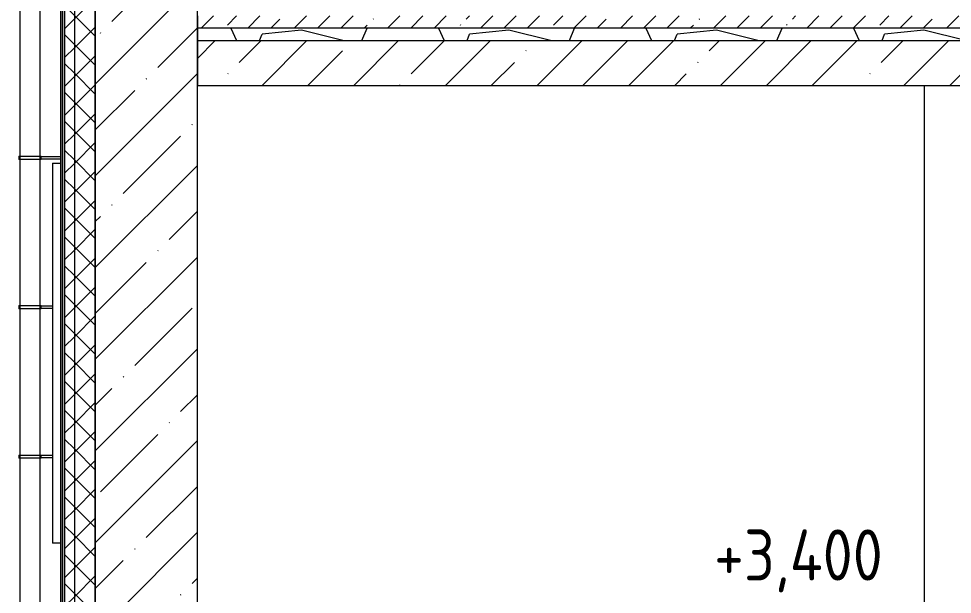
# Model space of a CAD drawing. Header units: millimetres. Extents: x -515342 to 330399, y -224905 to 507333.
# Drawn here: x 213565 to 218136, y 91941 to 94758 of the extents above; entities that cross this region are included whole.
import ezdxf

# ---------------------------------------------------------------- set-up
doc = ezdxf.new("R2010")
doc.units = ezdxf.units.MM
doc.layers.get('0').update_dxf_attribs({"lineweight": 0})
for name, color, linetype, lineweight in [('Витраж', 7, 'Continuous', 0), ('Обобщенные модели', 7, 'Continuous', 0), ('Отметки', 7, 'Continuous', 0), ('Перекрытие', 7, 'Continuous', 0), ('Стены внутренние', 7, 'Continuous', 0), ('Стены наружные', 7, 'Continuous', 0), ('Стены несущие', 7, 'Continuous', 0), ('Стены отделка', 7, 'Continuous', 0), ('Стены штриховка', 7, 'Continuous', 0)]:
    doc.layers.add(name, color=color, linetype=linetype, lineweight=lineweight)
doc.styles.add('GOST Common_1', font='', dxfattribs={"width": 0.9, "height": 250})
doc.styles.get('GOST Common_1').set_extended_font_data('GOST Common')
pattern_1 = [(45, (-6276.18, 7579.1), (-70.7107, 70.7107), []), (135, (-6276.18, 7579.1), (-70.7107, -70.7107), [])]

# ---------------------------------------------------------------- blocks, each defined once
blk = doc.blocks.new('Прямоугольный импост - АР_Откос_Металлический_50х330 Белый Правый-9899492-О_АР_П_Разрез 3-3')
at = {"layer": 'Витраж'}
for p, q in [((-16115, 2620), (-16075, 2620)), ((-16115, 2620), (-16115, 760)), ((-16075, 760), (-16115, 760))]:
    blk.add_line(p, q, dxfattribs=at)
blk = doc.blocks.new('Влж_Водосточная труба_Хомут - Хомут-V41-О_АР_П_Разрез 3-3')
at = {"layer": 'Обобщенные модели'}
for p, q in [((-16170, 10437.4), (-16170, 10439.9)), ((-16075, 10437.4), (-16170, 10437.4)), ((-16170, 10424.9), (-16170, 10427.4)), ((-16170, 10427.4), (-16075, 10427.4))]:
    blk.add_line(p, q, dxfattribs=at)
for points in [[(-16170, 10437.4), (-16170, 10437.4), (-16170, 10437.4), (-16170, 10437.4)], [(-16170, 10427.5), (-16170, 10427.5), (-16170, 10427.4), (-16170, 10427.4)]]:
    blk.add_open_spline(points, degree=3, dxfattribs=at)
for points, knots in [([(-16170, 10437.4), (-16170, 10437.4), (-16170, 10437.4), (-16170, 10437.4), (-16170, 10437.4)], [0.49995738, 0.49995738, 0.49995738, 0.49995738, 0.51388889, 0.54861111, 0.54861111, 0.54861111, 0.54861111]), ([(-16170, 10427.4), (-16170, 10427.4), (-16170, 10427.4), (-16170, 10427.5), (-16170, 10427.5)], [0.5000435, 0.5000435, 0.5000435, 0.5000435, 0.51388889, 0.54861111, 0.54861111, 0.54861111, 0.54861111])]:
    blk.add_open_spline(points, degree=3, knots=knots, dxfattribs=at)
blk = doc.blocks.new('Влж_Водосточная труба_Хомут - Хомут-9745428-О_АР_П_Разрез 3-3')
at = {"layer": 'Обобщенные модели'}
for p, q in [((-16170, 12630.8), (-16170, 12633.3)), ((-16115, 12630.8), (-16170, 12630.8)), ((-16170, 12618.3), (-16170, 12620.8)), ((-16170, 12620.8), (-16115, 12620.8))]:
    blk.add_line(p, q, dxfattribs=at)
for points in [[(-16170, 12630.7), (-16170, 12630.7), (-16170, 12630.8), (-16170, 12630.8)], [(-16170, 12620.8), (-16170, 12620.8), (-16170, 12620.8), (-16170, 12620.8)]]:
    blk.add_open_spline(points, degree=3, dxfattribs=at)
for points, knots in [([(-16170, 12630.8), (-16170, 12630.8), (-16170, 12630.8), (-16170, 12630.7), (-16170, 12630.7)], [0.49995738, 0.49995738, 0.49995738, 0.49995738, 0.51388889, 0.54861111, 0.54861111, 0.54861111, 0.54861111]), ([(-16170, 12620.8), (-16170, 12620.8), (-16170, 12620.8), (-16170, 12620.8), (-16170, 12620.8)], [0.5000435, 0.5000435, 0.5000435, 0.5000435, 0.51388889, 0.54861111, 0.54861111, 0.54861111, 0.54861111])]:
    blk.add_open_spline(points, degree=3, knots=knots, dxfattribs=at)
blk = doc.blocks.new('ASVP_ОМ_Водосточная труба_На стене - Труба 100-9889468-О_АР_П_Разрез 3-3')
at = {"layer": 'Обобщенные модели'}
for p, q in [((-16275, 12695.760475), (-16275, -604.239525)), ((-16175, -604.239525), (-16175, 12695.760475))]:
    blk.add_line(p, q, dxfattribs=at)
blk = doc.blocks.new('Влж_Водосточная труба_Хомут - Хомут-V44-О_АР_П_Разрез 3-3')
at = {"layer": 'Обобщенные модели'}
for p, q in [((-16280, 10439.9), (-16280, 10424.9)), ((-16280, 10439.9), (-16225, 10439.9)), ((-16225, 10424.9), (-16280, 10424.9)), ((-16225, 10439.9), (-16170, 10439.9)), ((-16170, 10424.9), (-16225, 10424.9)), ((-16170, 10437.4), (-16170, 10439.9)), ((-16075, 10437.4), (-16170, 10437.4)), ((-16170, 10424.9), (-16170, 10427.4)), ((-16170, 10427.4), (-16075, 10427.4))]:
    blk.add_line(p, q, dxfattribs=at)
for points, knots in [([(-16170.2, 10432.4), (-16170.2, 10432.7), (-16170.2, 10433.3), (-16170.2, 10434.1), (-16170.2, 10434.9), (-16170.1, 10435.7), (-16170.1, 10436.3), (-16170.1, 10436.8), (-16170, 10437.1), (-16170, 10437.4), (-16170, 10437.4), (-16170, 10437.4)], [0, 0, 0, 0, 0.0555556, 0.1111111, 0.1666667, 0.2222222, 0.2777778, 0.3333333, 0.3888889, 0.4444444, 0.5000426, 0.5000426, 0.5000426, 0.5000426]), ([(-16170, 10427.4), (-16170, 10427.4), (-16170, 10427.4), (-16170, 10427.5), (-16170, 10427.6), (-16170, 10428), (-16170.1, 10428.6), (-16170.1, 10429.4), (-16170.2, 10430.6), (-16170.2, 10431.7), (-16170.2, 10432.4)], [0.4999574, 0.4999574, 0.4999574, 0.4999574, 0.5138889, 0.5486111, 0.5833333, 0.6527778, 0.7222222, 0.7916667, 0.8611111, 1, 1, 1, 1]), ([(-16170, 10437.4), (-16170, 10437.4), (-16170, 10437.4), (-16170, 10437.4), (-16170, 10437.4)], [0.5000435, 0.5000435, 0.5000435, 0.5000435, 0.51388889, 0.54861111, 0.54861111, 0.54861111, 0.54861111])]:
    blk.add_open_spline(points, degree=3, knots=knots, dxfattribs=at)
blk.add_open_spline([(-16170, 10427.5), (-16170, 10427.5), (-16170, 10427.4), (-16170, 10427.4)], degree=3, dxfattribs=at)
blk = doc.blocks.new('Влж_Водосточная труба_Хомут - Хомут-9753428-О_АР_П_Разрез 3-3')
at = {"layer": 'Обобщенные модели'}
for p, q in [((-16280, 12633.3), (-16280, 12618.3)), ((-16280, 12633.3), (-16225, 12633.3)), ((-16225, 12618.3), (-16280, 12618.3)), ((-16225, 12633.3), (-16170, 12633.3)), ((-16170, 12618.3), (-16225, 12618.3)), ((-16170, 12630.8), (-16170, 12633.3)), ((-16115, 12630.8), (-16170, 12630.8)), ((-16170, 12618.3), (-16170, 12620.8)), ((-16170, 12620.8), (-16115, 12620.8))]:
    blk.add_line(p, q, dxfattribs=at)
for points, knots in [([(-16170.2, 12625.8), (-16170.2, 12626.1), (-16170.2, 12626.7), (-16170.2, 12627.5), (-16170.2, 12628.3), (-16170.1, 12629), (-16170.1, 12629.6), (-16170.1, 12630.1), (-16170, 12630.5), (-16170, 12630.7), (-16170, 12630.8), (-16170, 12630.8)], [0, 0, 0, 0, 0.0555556, 0.1111111, 0.1666667, 0.2222222, 0.2777778, 0.3333333, 0.3888889, 0.4444444, 0.5000426, 0.5000426, 0.5000426, 0.5000426]), ([(-16170, 12620.8), (-16170, 12620.8), (-16170, 12620.8), (-16170, 12620.8), (-16170, 12621), (-16170, 12621.3), (-16170.1, 12621.9), (-16170.1, 12622.7), (-16170.2, 12624), (-16170.2, 12625), (-16170.2, 12625.8)], [0.4999574, 0.4999574, 0.4999574, 0.4999574, 0.5138889, 0.5486111, 0.5833333, 0.6527778, 0.7222222, 0.7916667, 0.8611111, 1, 1, 1, 1]), ([(-16170, 12630.8), (-16170, 12630.8), (-16170, 12630.8), (-16170, 12630.7), (-16170, 12630.7)], [0.5000435, 0.5000435, 0.5000435, 0.5000435, 0.51388889, 0.54861111, 0.54861111, 0.54861111, 0.54861111])]:
    blk.add_open_spline(points, degree=3, knots=knots, dxfattribs=at)
blk.add_open_spline([(-16170, 12620.8), (-16170, 12620.8), (-16170, 12620.8), (-16170, 12620.8)], degree=3, dxfattribs=at)
blk = doc.blocks.new('Влж_Водосточная труба_Хомут - Хомут-V49-О_АР_П_Разрез 3-3')
at = {"layer": 'Обобщенные модели'}
for p, q in [((-16170, 10437.4), (-16170, 10439.9)), ((-16075, 10437.4), (-16170, 10437.4)), ((-16170, 10424.9), (-16170, 10427.4)), ((-16170, 10427.4), (-16075, 10427.4))]:
    blk.add_line(p, q, dxfattribs=at)
for points in [[(-16170, 10437.4), (-16170, 10437.4), (-16170, 10437.4), (-16170, 10437.4)], [(-16170, 10427.5), (-16170, 10427.5), (-16170, 10427.4), (-16170, 10427.4)]]:
    blk.add_open_spline(points, degree=3, dxfattribs=at)
for points, knots in [([(-16170, 10437.4), (-16170, 10437.4), (-16170, 10437.4), (-16170, 10437.4), (-16170, 10437.4)], [0.5000435, 0.5000435, 0.5000435, 0.5000435, 0.51388889, 0.54861111, 0.54861111, 0.54861111, 0.54861111]), ([(-16170, 10427.4), (-16170, 10427.4), (-16170, 10427.4), (-16170, 10427.5), (-16170, 10427.5)], [0.49995738, 0.49995738, 0.49995738, 0.49995738, 0.51388889, 0.54861111, 0.54861111, 0.54861111, 0.54861111])]:
    blk.add_open_spline(points, degree=3, knots=knots, dxfattribs=at)
blk = doc.blocks.new('Влж_Водосточная труба_Хомут - Хомут-V47-О_АР_П_Разрез 3-3')
at = {"layer": 'Обобщенные модели'}
for p, q in [((-16170, 12630.8), (-16170, 12633.3)), ((-16115, 12630.8), (-16170, 12630.8)), ((-16170, 12618.3), (-16170, 12620.8)), ((-16170, 12620.8), (-16115, 12620.8))]:
    blk.add_line(p, q, dxfattribs=at)
for points in [[(-16170, 12630.7), (-16170, 12630.7), (-16170, 12630.8), (-16170, 12630.8)], [(-16170, 12620.8), (-16170, 12620.8), (-16170, 12620.8), (-16170, 12620.8)]]:
    blk.add_open_spline(points, degree=3, dxfattribs=at)
for points, knots in [([(-16170, 12630.8), (-16170, 12630.8), (-16170, 12630.8), (-16170, 12630.7), (-16170, 12630.7)], [0.5000435, 0.5000435, 0.5000435, 0.5000435, 0.51388889, 0.54861111, 0.54861111, 0.54861111, 0.54861111]), ([(-16170, 12620.8), (-16170, 12620.8), (-16170, 12620.8), (-16170, 12620.8), (-16170, 12620.8)], [0.49995738, 0.49995738, 0.49995738, 0.49995738, 0.51388889, 0.54861111, 0.54861111, 0.54861111, 0.54861111])]:
    blk.add_open_spline(points, degree=3, knots=knots, dxfattribs=at)
blk = doc.blocks.new('СД_Люблино_Фасады_rvt-1-О_АР_П_Разрез 3-3')
at = {"layer": 'Стены внутренние'}
h = blk.add_hatch(dxfattribs=at)
h.set_pattern_fill('FP_1', color=256, style=0, pattern_type=2)
h.set_pattern_definition([(45, (-6276.18, 7579.1), (-224.5064, 224.5064), []), (45, (-6051.68, 7579.1), (-224.5064, 224.5064), [396.875, -79.375, 3.353, -76.022])])
h.paths.add_polyline_path([(-15905, -3570), (-15405, -3570), (-15405, 13250), (-15905, 13250), (-15905, -3277.7)])
at = {"layer": 'Стены наружные'}
h = blk.add_hatch(dxfattribs=at)
h.set_pattern_fill('FP_3', color=256, style=0, pattern_type=2)
h.set_pattern_definition(pattern_1)
h.paths.add_polyline_path([(-16005, 200), (-16005, 13470), (-16055, 13470), (-16055, 200)])
h = blk.add_hatch(dxfattribs=at)
h.set_pattern_fill('FP_3', color=256, style=0, pattern_type=2)
h.set_pattern_definition(pattern_1)
h.paths.add_polyline_path([(-15905, 200), (-15905, 13470), (-16005, 13470), (-16005, 200), (-15986.2, 200)])
at = {"layer": 'Стены несущие'}
for p, q in [((-15905, 13250), (-15905, 200)), ((-15905, 200), (-15905, 13250)), ((-15405, -3570), (-15405, 13250))]:
    blk.add_line(p, q, dxfattribs=at)
at = {"layer": 'Стены отделка', "lineweight": 9}
blk.add_line((-16075, 13470), (-16075, 200), dxfattribs=at)
at = {"layer": 'Стены штриховка'}
for p, q in [((-16065, 200), (-16065, 13470)), ((-16055, 13470), (-16055, 200)), ((-16055, 200), (-16055, 13470)), ((-16005, 200), (-16005, 13470))]:
    blk.add_line(p, q, dxfattribs=at)
at = {"layer": 'Витраж', "lineweight": 9}
blk.add_blockref('Прямоугольный импост - АР_Откос_Металлический_50х330 Белый Правый-9899492-О_АР_П_Разрез 3-3', (0, 3400), dxfattribs=at)
at = {"layer": 'Обобщенные модели', "lineweight": 9}
for name, p in [('ASVP_ОМ_Водосточная труба_На стене - Труба 100-9889468-О_АР_П_Разрез 3-3', (0, 0)), ('Влж_Водосточная труба_Хомут - Хомут-V44-О_АР_П_Разрез 3-3', (0, -4386.7)), ('Влж_Водосточная труба_Хомут - Хомут-V41-О_АР_П_Разрез 3-3', (0, -4386.7)), ('Влж_Водосточная труба_Хомут - Хомут-V41-О_АР_П_Разрез 3-3', (0, -4386.7)), ('Влж_Водосточная труба_Хомут - Хомут-V41-О_АР_П_Разрез 3-3', (0, -4386.7)), ('Влж_Водосточная труба_Хомут - Хомут-V49-О_АР_П_Разрез 3-3', (0, -4386.7)), ('Влж_Водосточная труба_Хомут - Хомут-9753428-О_АР_П_Разрез 3-3', (0, -7311.1)), ('Влж_Водосточная труба_Хомут - Хомут-9745428-О_АР_П_Разрез 3-3', (0, -7311.1)), ('Влж_Водосточная труба_Хомут - Хомут-9745428-О_АР_П_Разрез 3-3', (0, -7311.1)), ('Влж_Водосточная труба_Хомут - Хомут-9745428-О_АР_П_Разрез 3-3', (0, -7311.1)), ('Влж_Водосточная труба_Хомут - Хомут-V47-О_АР_П_Разрез 3-3', (0, -7311.1)), ('Влж_Водосточная труба_Хомут - Хомут-9753428-О_АР_П_Разрез 3-3', (0, -8042.2)), ('Влж_Водосточная труба_Хомут - Хомут-9745428-О_АР_П_Разрез 3-3', (0, -8042.2)), ('Влж_Водосточная труба_Хомут - Хомут-9745428-О_АР_П_Разрез 3-3', (0, -8042.2)), ('Влж_Водосточная труба_Хомут - Хомут-9745428-О_АР_П_Разрез 3-3', (0, -8042.2)), ('Влж_Водосточная труба_Хомут - Хомут-V47-О_АР_П_Разрез 3-3', (0, -8042.2))]:
    blk.add_blockref(name, p, dxfattribs=at)

msp = doc.modelspace()

# ---------------------------------------------------------------- hatches: boundary and pattern name
at = {"layer": 'Перекрытие'}
h = msp.add_hatch(dxfattribs=at)
h.set_pattern_fill('FP_11', color=256, style=0, pattern_type=2)
h.set_pattern_definition([(45, (223568.56, 95610.5), (-114.0493, 114.0493), []), (45, (223682.61, 95610.5), (-114.0493, 114.0493), [201.613, -40.323, 3.353, -36.97])])
h.paths.add_polyline_path([(220137.7106, 94711.3929), (220819.7438, 94711.3929), (220819.7438, 94771.3929), (214439.7438, 94771.3929), (214439.7438, 94711.3929), (220031.2843, 94711.3929)])
h = msp.add_hatch(dxfattribs=at)
h.set_pattern_fill('FP_34', color=256, style=0, pattern_type=2)
h.set_pattern_definition([(228.013, (224300.08, 96626.49), (-8127.9666, -9144.0297), [136.69, -13532.193]), (184.97, (224208.64, 96524.893), (12191.99547, 1016.05502), [234.562, -23221.62]), (132.51, (223974.96, 96504.57), (10159.9124, -11176.07977), [165.393, -16373.89]), (267.274, (223578.72, 96250.573), (1015.88953, 20320.00577), [213.602, -21146.575]), (292.834, (223568.56, 96037.213), (-5080.07417, 12191.97012), [209.453, -20735.923]), (357.274, (223649.84, 95844.173), (-20320.00577, 1015.88953), [213.602, -21146.575]), (37.694, (223863.2, 95834.013), (-13208.04272, -10159.9446), [282.477, -27965.247]), (72.255, (224086.72, 96006.733), (7112.12749, 22351.9589), [266.688, -26402.102]), (121.43, (224168, 96260.733), (-8128.10005, 13207.93827), [214.325, -21218.218]), (175.236, (224056.24, 96443.61), (11175.99406, -1016.0697), [244.685, -11989.575]), (222.397, (223812.4, 96463.933), (-12192.08559, -11175.90729), [316.43, -31326.71]), (138.814, (224584.56, 96240.41), (-7111.9922, 6096.0098), [108, -10692.226]), (171.469, (224503.28, 96311.533), (13207.99153, -2032.05404), [205.473, -20341.855]), (225, (224300.1, 96342), (1e-13, -1016), [143.68, -1293.16]), (203.199, (224228.96, 96463.93), (5079.9856, 2032.0367), [77.377, -7660.25]), (291.801, (224157.84, 96433.45), (-1015.9787, 3048.0072), [109.426, -5361.9]), (30.964, (224198.48, 96331.85), (3047.9913, 2032.0134), [177.73, -5746.52]), (161.565, (224350.88, 96423.3), (2031.999, -1016.002), [128.515, -3084.36]), (16.39, (223568.56, 96433.453), (10159.97517, 3048.0812), [180.035, -17823.53]), (70.346, (223741.28, 96484.25), (-4064.0339, -11175.98797), [151.04, -14952.887]), (293.199, (224350.88, 96626.49), (-2032.0367, 5079.9856), [154.75, -7582.873]), (343.61, (224411.84, 96484.253), (-10159.97517, 3048.0812), [180.035, -17823.53]), (339.444, (223568.56, 95803.53), (-5080.0015, 2031.9962), [173.614, -8507.094]), (294.775, (223731.12, 95742.57), (-5079.9732, 11176.0126), [145.47, -14401.437]), (66.801, (224361.04, 95610.49), (2032.0367, 5079.9856), [154.75, -7582.873]), (17.354, (224422, 95752.73), (-13208.0015, -4063.99474), [170.313, -16860.95]), (69.444, (223863.2, 95610.49), (-2031.9962, -5080.0015), [86.807, -8593.9]), (101.31, (224300.08, 95610.5), (-1016.005, 4063.999), [51.806, -5128.8]), (165.964, (224289.92, 95661.3), (3048.0036, -1015.988), [209.45, -3979.62]), (186.009, (224086.72, 95712.093), (10159.99987, 1015.9998), [194.107, -19216.546]), (303.69, (224198.48, 96240.4), (-1015.9976, 2032.002), [146.53, -3516.71]), (353.157, (224279.76, 96118.493), (17271.99206, -2032.06884), [255.823, -25326.404]), (60.945, (224533.76, 96088.01), (-4064.0497, -7111.9723), [104.603, -10355.757]), (90, (224584.6, 96179.5), (-1016, 1016), [60.96, -955.04]), (120.256, (224066.4, 95742.57), (4063.9449, -7112.03103), [141.147, -13973.576]), (48.013, (223995.28, 95864.49), (8127.9666, 9144.0297), [273.377, -13395.505]), (0, (224178.2, 96067.7), (1016, 1016), [264.16, -751.84]), (325.305, (224442.32, 96067.69), (-10160.01873, 7111.9732), [160.644, -15903.726]), (254.055, (224574.4, 95976.25), (-1015.9713, -4064.0072), [147.93, -7248.66]), (207.646, (224533.76, 95834.013), (-19303.99578, -10160.00796), [240.858, -23844.986]), (175.426, (224320.4, 95722.253), (-13207.99929, 1016.01778), [254.812, -25226.34])])
h.paths.add_polyline_path([(219818.4318, 94651.3929), (220819.7438, 94651.3929), (220819.7438, 94711.3929), (214439.7438, 94711.3929), (214439.7438, 94651.3929), (219712.0056, 94651.3929)])
h = msp.add_hatch(dxfattribs=at)
h.set_pattern_fill('FP_1', color=256, style=0, pattern_type=2)
h.set_pattern_definition([(45, (223568.56, 95610.5), (-224.506, 224.506), []), (45, (223793.07, 95610.5), (-224.506, 224.506), [396.875, -79.375, 3.353, -76.022])])
h.paths.add_polyline_path([(220244.1369, 94431.3929), (223639.7438, 94431.3929), (223639.7438, 94651.3929), (214439.7438, 94651.3929), (214439.7438, 94431.3929), (220137.7106, 94431.3929)])

# ---------------------------------------------------------------- linework, layer by layer
for p, q in [((214439.7438, 94771.3929), (214439.7438, 94431.3929)), ((223614.2438, 94711.3929), (214439.7438, 94711.3929)), ((214439.7438, 94651.3929), (223639.7438, 94651.3929)), ((214439.7438, 94431.3929), (220449.7438, 94431.3929))]:
    msp.add_line(p, q, dxfattribs=at)
at = {"layer": 'Стены внутренние'}
msp.add_line((217999.7438, 91431.3929), (217999.7438, 94431.3929), dxfattribs=at)

# ---------------------------------------------------------------- block references
msp.add_blockref('СД_Люблино_Фасады_rvt-1-О_АР_П_Разрез 3-3', (229844.7438, 88031.3929))

# ---------------------------------------------------------------- texts
at = {"layer": 'Отметки', "insert": (216969.815, 92258.1), "char_height": 250, "width": 1055.976244, "attachment_point": 1, "line_spacing_factor": 1.022761, "style": 'GOST Common_1'}
msp.add_mtext('+3,400', dxfattribs=at)

doc.saveas('drawing.dxf')
